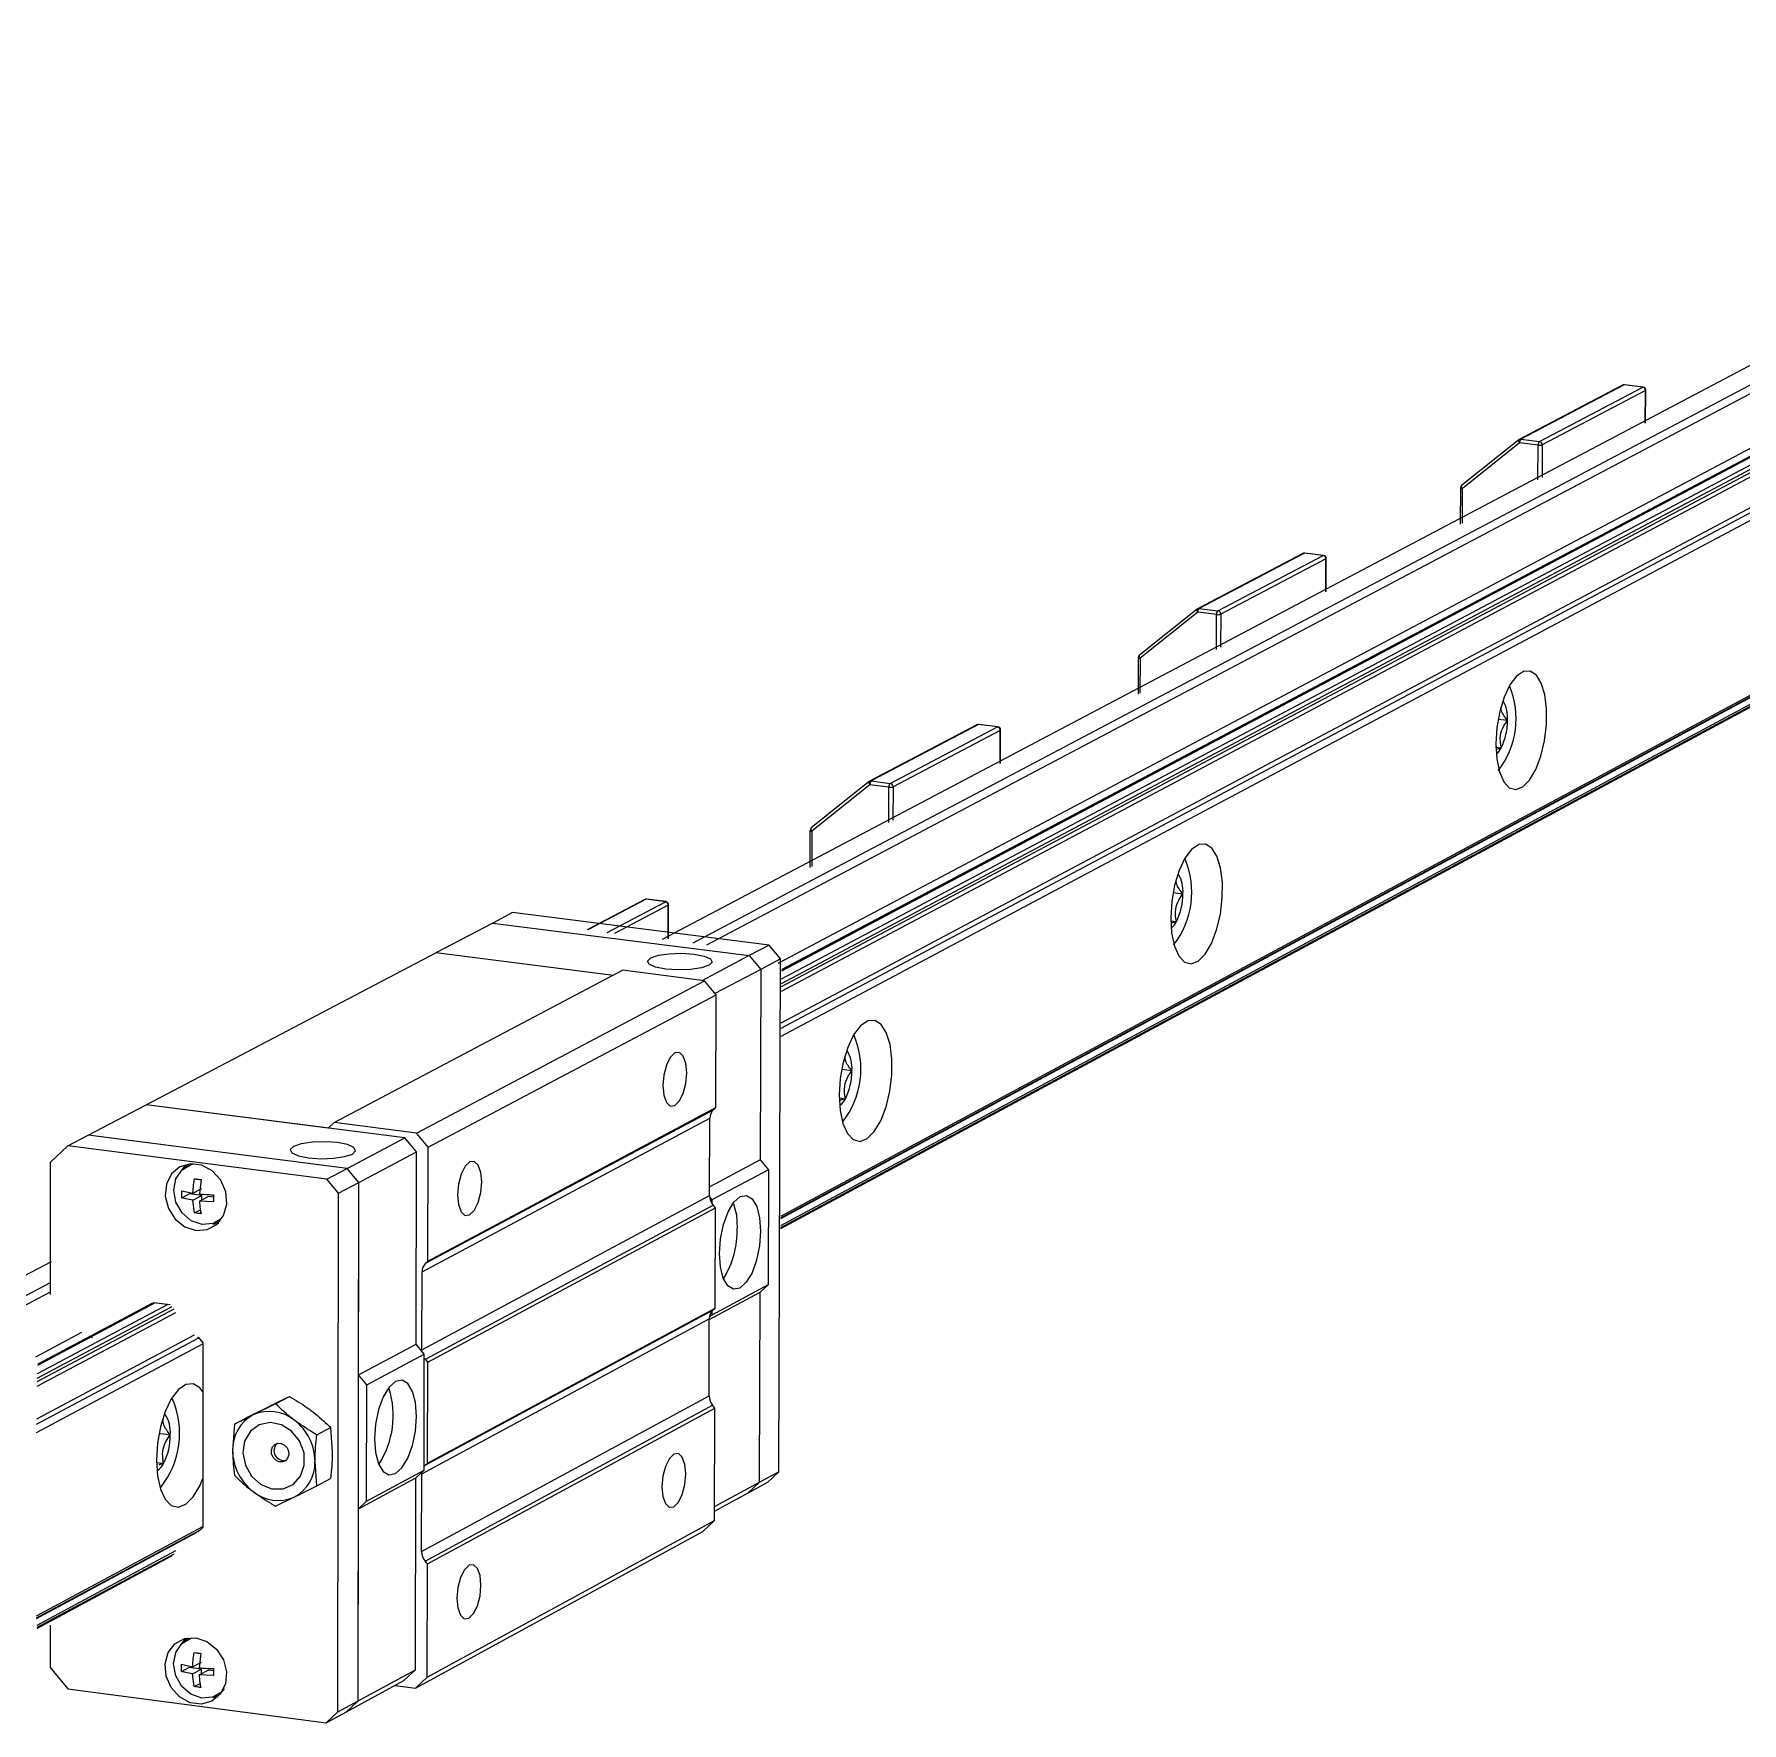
# Model space of a CAD drawing. Header units: millimetres. Extents: x 0 to 279, y 0 to 216.
# Drawn here: x 73.34 to 100.84, y 97.34 to 124.52 of the extents above; entities that cross this region are included whole.
import ezdxf

# ---------------------------------------------------------------- set-up
doc = ezdxf.new("R2010")
doc.units = ezdxf.units.MM

msp = doc.modelspace()

# ---------------------------------------------------------------- linework, layer by layer
at = {"color": 7, "linetype": 'Continuous', "lineweight": 25}
for p, q in [((83.455, 109.952), (111.081, 124.518)), ((85.372, 109.188), (113.594, 124.158)), ((113.263, 124.241), (85.375, 109.461)), ((85.368, 108.605), (113.899, 123.769)), ((85.366, 108.392), (114.029, 123.637)), ((85.367, 108.52), (113.958, 123.721)), ((85.358, 105.494), (114.002, 120.879)), ((85.359, 105.464), (113.93, 120.812)), ((85.359, 105.454), (113.905, 120.788)), ((85.361, 105.31), (113.558, 120.464)), ((85.361, 105.295), (113.514, 120.426)), ((98.914, 118.868), (97.252, 117.993)), ((98.939, 118.873), (97.277, 117.998)), ((97.578, 117.961), (99.24, 118.836)), ((99.24, 118.836), (98.939, 118.873)), ((99.246, 118.837), (98.945, 118.874)), ((99.285, 118.782), (97.623, 117.907)), ((99.286, 118.258), (99.29, 118.787)), ((97.245, 117.989), (96.323, 117.253)), ((97.277, 117.998), (97.578, 117.961)), ((97.255, 117.938), (96.333, 117.202)), ((97.556, 117.901), (97.255, 117.938)), ((96.304, 117.214), (96.301, 116.629)), ((93.766, 116.16), (92.071, 115.269)), ((93.791, 116.165), (92.096, 115.274)), ((92.4, 115.236), (94.094, 116.128)), ((94.139, 116.073), (92.445, 115.182)), ((94.094, 116.128), (93.791, 116.165)), ((94.1, 116.129), (93.797, 116.166)), ((94.141, 115.545), (94.144, 116.078)), ((92.064, 115.265), (91.137, 114.523)), ((92.096, 115.274), (92.4, 115.236)), ((92.074, 115.214), (91.146, 114.472)), ((92.378, 115.176), (92.074, 115.214)), ((91.117, 114.484), (91.115, 113.894)), ((88.518, 113.401), (86.79, 112.493)), ((88.543, 113.406), (86.816, 112.498)), ((87.122, 112.459), (88.848, 113.368)), ((88.894, 113.312), (87.168, 112.404)), ((88.848, 113.368), (88.543, 113.406)), ((88.855, 113.369), (88.549, 113.407)), ((88.897, 112.78), (88.899, 113.318)), ((96.91, 113.494), (97.063, 113.475)), ((96.869, 113.041), (96.961, 113.029)), ((86.784, 112.488), (85.85, 111.741)), ((86.816, 112.498), (87.122, 112.459)), ((86.793, 112.436), (85.859, 111.689)), ((87.099, 112.398), (86.793, 112.436)), ((85.83, 111.701), (85.829, 111.106)), ((83.168, 110.588), (82.241, 110.101)), ((83.501, 110.554), (83.193, 110.593)), ((83.508, 110.555), (83.2, 110.594)), ((91.679, 110.703), (91.835, 110.683)), ((81.041, 110.378), (80.721, 110.21)), ((85.171, 109.854), (81.041, 110.378)), ((83.551, 109.961), (83.553, 110.504)), ((80.721, 110.21), (79.806, 109.731)), ((80.721, 110.21), (84.853, 109.686)), ((91.637, 110.245), (91.732, 110.233)), ((75.14, 107.285), (79.806, 109.731)), ((82.667, 109.367), (79.806, 109.731)), ((85.171, 109.854), (84.853, 109.686)), ((85.355, 109.633), (85.171, 109.854)), ((84.853, 109.686), (84.09, 109.283)), ((85.037, 109.465), (84.299, 109.074)), ((84.853, 109.686), (85.037, 109.465)), ((85.037, 109.465), (85.029, 106.399)), ((85.355, 109.633), (85.037, 109.465)), ((85.331, 101.38), (85.355, 109.633)), ((78.165, 106.999), (82.812, 109.45)), ((79.491, 106.829), (84.129, 109.283)), ((84.129, 109.283), (82.812, 109.45)), ((84.317, 109.057), (84.129, 109.283)), ((79.68, 106.601), (84.317, 109.057)), ((84.312, 107.24), (84.317, 109.057)), ((86.54, 108.4), (86.539, 108.401)), ((86.347, 107.857), (86.505, 107.837)), ((74.207, 106.796), (75.14, 107.285)), ((78.071, 106.909), (75.14, 107.285)), ((79.305, 106.751), (75.14, 107.285)), ((86.303, 107.395), (86.4, 107.382)), ((78.165, 106.999), (78.071, 106.909)), ((79.491, 106.829), (78.165, 106.999)), ((79.582, 104.596), (84.217, 107.068)), ((79.639, 104.734), (84.274, 107.204)), ((79.677, 104.77), (84.312, 107.24)), ((84.214, 105.823), (84.217, 107.068)), ((84.274, 107.204), (84.312, 107.24)), ((86.353, 107.004), (86.354, 107.005)), ((73.88, 106.624), (74.207, 106.796)), ((78.377, 106.26), (74.207, 106.796)), ((78.377, 106.26), (79.305, 106.751)), ((79.491, 106.527), (79.305, 106.751)), ((79.68, 106.601), (79.491, 106.829)), ((73.88, 106.624), (73.596, 106.355)), ((78.051, 106.088), (73.88, 106.624)), ((78.563, 106.036), (79.491, 106.527)), ((79.486, 103.433), (79.491, 106.527)), ((79.677, 104.77), (79.68, 106.601)), ((73.596, 106.355), (73.596, 104.234)), ((75.824, 106.322), (75.737, 106.255)), ((78.051, 106.088), (78.377, 106.26)), ((78.563, 106.036), (78.377, 106.26)), ((85.029, 106.399), (84.215, 105.963)), ((85.16, 106.241), (84.251, 105.755)), ((85.029, 106.399), (85.16, 106.241)), ((85.16, 106.241), (85.155, 104.39)), ((75.716, 105.903), (75.892, 105.864)), ((75.716, 105.789), (75.716, 105.903)), ((75.892, 105.864), (76.035, 105.939)), ((76.025, 106.082), (75.998, 105.85)), ((78.238, 105.863), (78.051, 106.088)), ((78.238, 105.863), (78.563, 106.036)), ((78.553, 97.689), (78.563, 106.036)), ((78.559, 102.937), (78.563, 106.036)), ((75.716, 105.789), (75.832, 105.851)), ((76.035, 105.825), (75.832, 105.851)), ((75.892, 105.749), (76.035, 105.825)), ((75.918, 105.545), (75.892, 105.749)), ((75.998, 105.736), (76.141, 105.811)), ((76.227, 105.723), (75.998, 105.736)), ((76.035, 105.75), (76.035, 105.825)), ((76.23, 105.799), (76.141, 105.811)), ((76.227, 105.838), (76.227, 105.723)), ((78.228, 97.513), (78.238, 105.863)), ((79.581, 103.342), (84.214, 105.823)), ((79.637, 103.19), (84.27, 105.671)), ((79.675, 103.144), (84.308, 105.626)), ((84.215, 105.798), (84.251, 105.755)), ((84.251, 105.755), (84.251, 105.697)), ((84.308, 105.626), (84.27, 105.671)), ((84.303, 104.014), (84.308, 105.626)), ((75.918, 105.545), (76.014, 105.596)), ((76.212, 105.364), (76.31, 105.378)), ((76.228, 105.379), (76.333, 105.413)), ((71.45, 103.623), (73.614, 104.764)), ((79.581, 103.342), (79.582, 104.596)), ((79.639, 104.734), (79.677, 104.77)), ((85.023, 104.266), (84.21, 103.828)), ((85.155, 104.39), (84.247, 103.9)), ((85.023, 104.266), (85.014, 101.208)), ((85.155, 104.39), (85.023, 104.266)), ((73.387, 102.83), (75.591, 103.999)), ((75.241, 104.091), (73.396, 103.113)), ((75.259, 104.098), (75.265, 104.104)), ((75.265, 104.104), (75.521, 104.071)), ((75.521, 104.071), (75.527, 104.064)), ((79.635, 101.483), (84.266, 103.979)), ((79.673, 101.519), (84.303, 104.014)), ((84.247, 103.958), (84.247, 103.9)), ((84.266, 103.979), (84.303, 104.014)), ((79.578, 101.346), (84.209, 103.842)), ((84.206, 102.599), (84.209, 103.842)), ((84.247, 103.9), (84.21, 103.866)), ((73.373, 102.013), (76.055, 103.439)), ((73.376, 102.145), (75.988, 103.534)), ((73.377, 102.232), (75.917, 103.582)), ((74.237, 103.546), (74.276, 103.541)), ((75.969, 103.546), (75.98, 103.544)), ((75.98, 103.544), (76.055, 103.452)), ((76.055, 103.452), (76.053, 100.483)), ((78.559, 102.937), (79.486, 103.433)), ((79.618, 103.273), (79.486, 103.433)), ((78.692, 102.777), (79.618, 103.273)), ((79.616, 101.405), (79.618, 103.273)), ((79.675, 103.144), (79.637, 103.19)), ((79.673, 101.519), (79.675, 103.144)), ((78.692, 102.777), (78.559, 102.937)), ((77.225, 102.471), (77.446, 102.589)), ((78.689, 100.906), (78.692, 102.777)), ((79.576, 100.093), (84.206, 102.599)), ((75.564, 102.547), (75.561, 102.552)), ((76.783, 102.264), (77.144, 102.442)), ((77.225, 102.471), (76.864, 102.293)), ((79.632, 99.941), (84.262, 102.448)), ((79.67, 99.896), (84.299, 102.403)), ((84.299, 102.403), (84.262, 102.448)), ((84.294, 100.592), (84.299, 102.403)), ((76.562, 102.146), (76.532, 101.719)), ((76.562, 102.146), (76.783, 102.264)), ((77.889, 101.973), (78.109, 102.092)), ((78.109, 102.092), (78.138, 101.696)), ((75.364, 101.997), (75.528, 101.976)), ((75.318, 101.525), (75.42, 101.511)), ((77.888, 101.151), (77.859, 101.546)), ((79.635, 101.483), (79.673, 101.519)), ((77.888, 101.151), (78.108, 101.269)), ((78.557, 100.781), (79.483, 101.28)), ((78.689, 100.906), (79.616, 101.405)), ((79.478, 98.193), (79.483, 101.28)), ((79.483, 101.28), (79.616, 101.405)), ((79.576, 100.093), (79.578, 101.346)), ((85.014, 101.208), (84.297, 100.817)), ((85.014, 101.208), (84.829, 101.034)), ((85.146, 101.207), (84.829, 101.034)), ((85.331, 101.38), (85.014, 101.208)), ((85.146, 101.207), (85.331, 101.38)), ((75.37, 101.123), (75.374, 101.127)), ((77.224, 100.826), (77.527, 100.973)), ((84.829, 101.034), (84.298, 100.745)), ((78.553, 97.689), (78.557, 100.781)), ((78.557, 100.781), (78.689, 100.906)), ((73.373, 99.057), (76.053, 100.497)), ((73.376, 99.028), (76.014, 100.445)), ((73.376, 99.017), (75.951, 100.401)), ((75.978, 100.412), (75.967, 100.413)), ((76.053, 100.483), (75.978, 100.412)), ((79.478, 97.893), (84.106, 100.415)), ((79.667, 98.071), (84.294, 100.592)), ((84.106, 100.415), (84.294, 100.592)), ((73.387, 98.875), (75.589, 100.059)), ((73.388, 98.86), (75.543, 100.018)), ((79.67, 99.896), (79.632, 99.941)), ((79.667, 98.071), (79.67, 99.896)), ((73.596, 98.908), (73.596, 98.228)), ((75.818, 98.698), (75.732, 98.629)), ((76.02, 98.455), (75.994, 98.224)), ((73.596, 98.228), (73.879, 97.886)), ((75.711, 98.279), (75.888, 98.238)), ((75.711, 98.165), (75.711, 98.279)), ((75.711, 98.165), (75.828, 98.228)), ((76.03, 98.201), (75.828, 98.228)), ((75.888, 98.238), (76.03, 98.315)), ((75.888, 98.124), (76.03, 98.201)), ((75.994, 98.11), (76.136, 98.187)), ((76.03, 98.127), (76.03, 98.201)), ((76.225, 98.176), (76.136, 98.187)), ((76.222, 98.211), (76.222, 98.098)), ((78.553, 97.689), (79.478, 98.193)), ((79.292, 98.019), (79.478, 98.193)), ((75.914, 97.921), (75.888, 98.124)), ((75.914, 97.921), (76.009, 97.973)), ((76.222, 98.098), (75.994, 98.11)), ((78.366, 97.514), (79.292, 98.019)), ((79.148, 97.936), (79.478, 97.893)), ((79.478, 97.893), (79.667, 98.071)), ((73.879, 97.886), (78.041, 97.337)), ((76.224, 97.756), (76.329, 97.791)), ((78.228, 97.513), (78.553, 97.689)), ((78.366, 97.514), (78.553, 97.689)), ((78.041, 97.337), (78.366, 97.514)), ((78.041, 97.337), (78.228, 97.513))]:
    msp.add_line(p, q, dxfattribs=at)
at = {"color": 8, "linetype": 'Continuous', "lineweight": 25}
for p, q in [((83.95, 109.89), (111.557, 124.461)), ((84.167, 109.859), (111.682, 124.39)), ((85.372, 109.24), (113.565, 124.192)), ((85.372, 109.115), (113.62, 124.103)), ((85.373, 109.313), (113.502, 124.228)), ((85.375, 109.444), (113.312, 124.25)), ((85.318, 109.563), (112.181, 123.793)), ((85.382, 109.452), (112.307, 123.722)), ((85.361, 105.345), (113.585, 120.512)), ((85.361, 105.298), (113.529, 120.437)), ((99.282, 118.256), (99.285, 118.782)), ((97.553, 117.343), (97.556, 117.901)), ((97.623, 117.907), (97.62, 117.38)), ((96.333, 117.202), (96.33, 116.646)), ((94.136, 115.543), (94.139, 116.073)), ((92.375, 114.612), (92.378, 115.176)), ((92.445, 115.182), (92.443, 114.65)), ((91.146, 114.472), (91.144, 113.911)), ((88.892, 112.778), (88.894, 113.312)), ((87.098, 111.829), (87.099, 112.398)), ((87.168, 112.404), (87.166, 111.867)), ((85.859, 111.689), (85.858, 111.123)), ((83.193, 110.593), (82.255, 110.099)), ((82.563, 110.06), (83.501, 110.554)), ((83.547, 110.498), (82.682, 110.043)), ((83.546, 109.958), (83.547, 110.498)), ((71.954, 103.558), (73.601, 104.427)), ((72.176, 103.527), (73.597, 104.277)), ((73.387, 102.884), (75.56, 104.036)), ((73.389, 102.959), (75.493, 104.075)), ((73.395, 103.095), (75.293, 104.101)), ((73.386, 102.756), (75.619, 103.941)), ((73.361, 103.229), (74.103, 103.623)), ((73.425, 103.115), (74.237, 103.546)), ((73.386, 98.91), (75.617, 100.109)), ((73.387, 98.863), (75.558, 100.029))]:
    msp.add_line(p, q, dxfattribs=at)
at = {"color": 8, "linetype": 'Continuous', "lineweight": 25, "flags": 128}
for points in [[(98.945, 118.874), (98.943, 118.874), (98.939, 118.873)], [(99.246, 118.837), (99.244, 118.837), (99.24, 118.836)], [(99.285, 118.782), (99.288, 118.784), (99.29, 118.786), (99.29, 118.787)], [(97.245, 117.989), (97.243, 117.987), (97.241, 117.983), (97.24, 117.977), (97.24, 117.97), (97.242, 117.963), (97.245, 117.955), (97.25, 117.946), (97.255, 117.938)], [(96.304, 117.214), (96.305, 117.212), (96.307, 117.209), (96.311, 117.207), (96.317, 117.205), (96.324, 117.203), (96.333, 117.202)], [(96.323, 117.253), (96.321, 117.251), (96.319, 117.246), (96.318, 117.241), (96.318, 117.234), (96.32, 117.227), (96.323, 117.219), (96.328, 117.21), (96.333, 117.202)], [(93.797, 116.166), (93.795, 116.166), (93.791, 116.165)], [(94.1, 116.129), (94.098, 116.129), (94.094, 116.128)], [(94.139, 116.073), (94.142, 116.075), (94.144, 116.078), (94.144, 116.078)], [(92.064, 115.265), (92.062, 115.263), (92.06, 115.258), (92.059, 115.253), (92.059, 115.246), (92.061, 115.238), (92.064, 115.23), (92.069, 115.222), (92.074, 115.214)], [(91.117, 114.484), (91.118, 114.482), (91.12, 114.479), (91.124, 114.477), (91.13, 114.475), (91.138, 114.473), (91.146, 114.472)], [(91.137, 114.523), (91.134, 114.521), (91.132, 114.517), (91.131, 114.511), (91.131, 114.504), (91.133, 114.497), (91.136, 114.488), (91.141, 114.48), (91.146, 114.472)], [(88.549, 113.407), (88.547, 113.407), (88.543, 113.406)], [(88.855, 113.369), (88.853, 113.369), (88.848, 113.368)], [(86.784, 112.488), (86.782, 112.486), (86.779, 112.482), (86.778, 112.476), (86.779, 112.469), (86.78, 112.461), (86.783, 112.453), (86.788, 112.445), (86.793, 112.436)], [(85.83, 111.701), (85.831, 111.699), (85.833, 111.697), (85.838, 111.694), (85.843, 111.692), (85.851, 111.69), (85.859, 111.689)], [(85.85, 111.741), (85.848, 111.739), (85.845, 111.734), (85.844, 111.729), (85.845, 111.722), (85.846, 111.714), (85.85, 111.706), (85.854, 111.697), (85.859, 111.689)], [(83.2, 110.594), (83.198, 110.594), (83.193, 110.593)], [(83.508, 110.555), (83.505, 110.555), (83.501, 110.554)]]:
    msp.add_lwpolyline(points, dxfattribs=at)
at = {"color": 7, "linetype": 'Continuous', "lineweight": 25, "flags": 128}
for points in [[(96.876, 113.096), (96.889, 112.853), (96.933, 112.644), (97.002, 112.484), (97.092, 112.387), (97.197, 112.358), (97.308, 112.401), (97.418, 112.511), (97.518, 112.681), (97.6, 112.897), (97.659, 113.145), (97.691, 113.405), (97.692, 113.659), (97.664, 113.887), (97.607, 114.073), (97.527, 114.203), (97.428, 114.267), (97.319, 114.26), (97.208, 114.184), (97.102, 114.043), (97.01, 113.847), (96.938, 113.613), (96.892, 113.356), (96.876, 113.096)], [(91.639, 110.297), (91.653, 110.052), (91.698, 109.841), (91.769, 109.681), (91.861, 109.583), (91.968, 109.555), (92.081, 109.598), (92.193, 109.71), (92.295, 109.882), (92.378, 110.101), (92.439, 110.351), (92.47, 110.614), (92.471, 110.87), (92.442, 111.1), (92.384, 111.287), (92.302, 111.418), (92.201, 111.482), (92.09, 111.474), (91.976, 111.396), (91.869, 111.253), (91.775, 111.056), (91.702, 110.819), (91.656, 110.559), (91.639, 110.297)], [(83.962, 109.71), (84.124, 109.678), (84.227, 109.633), (84.256, 109.581), (84.204, 109.53), (84.082, 109.489), (83.906, 109.463), (83.704, 109.456), (83.507, 109.47), (83.344, 109.502), (83.241, 109.547), (83.213, 109.599), (83.265, 109.649), (83.388, 109.691), (83.563, 109.717), (83.765, 109.724), (83.962, 109.71)], [(86.3, 107.444), (86.315, 107.196), (86.361, 106.984), (86.434, 106.822), (86.528, 106.724), (86.637, 106.696), (86.753, 106.741), (86.866, 106.854), (86.97, 107.028), (87.055, 107.25), (87.116, 107.503), (87.148, 107.768), (87.149, 108.026), (87.119, 108.258), (87.059, 108.447), (86.975, 108.578), (86.872, 108.642), (86.759, 108.634), (86.643, 108.555), (86.533, 108.41), (86.438, 108.21), (86.364, 107.97), (86.317, 107.708), (86.3, 107.444)], [(83.462, 107.594), (83.476, 107.439), (83.517, 107.324), (83.579, 107.265), (83.652, 107.272), (83.726, 107.343), (83.788, 107.468), (83.83, 107.628), (83.845, 107.798), (83.831, 107.952), (83.789, 108.068), (83.727, 108.127), (83.654, 108.12), (83.581, 108.049), (83.518, 107.924), (83.476, 107.764), (83.462, 107.594)], [(77.755, 106.432), (77.954, 106.418), (78.158, 106.425), (78.336, 106.451), (78.461, 106.493), (78.513, 106.545), (78.486, 106.598), (78.383, 106.644), (78.219, 106.677), (78.02, 106.691), (77.816, 106.684), (77.638, 106.657), (77.513, 106.615), (77.46, 106.564), (77.488, 106.511), (77.591, 106.464), (77.755, 106.432)], [(75.943, 105.264), (76.122, 105.277), (76.278, 105.36), (76.388, 105.503), (76.438, 105.685), (76.422, 105.883), (76.34, 106.07), (76.205, 106.22), (76.035, 106.312), (75.852, 106.336), (75.682, 106.287), (75.546, 106.172), (75.465, 106.006), (75.448, 105.813), (75.498, 105.617), (75.608, 105.446), (75.763, 105.323), (75.943, 105.264)], [(76.347, 105.448), (76.215, 105.375), (76.041, 105.36), (75.866, 105.42), (75.718, 105.545), (75.62, 105.717), (75.585, 105.909), (75.62, 106.092), (75.719, 106.238), (75.867, 106.326), (75.9, 106.335)], [(75.773, 106.31), (75.742, 106.275), (75.71, 106.226)], [(80.155, 105.837), (80.169, 105.681), (80.211, 105.565), (80.274, 105.506), (80.348, 105.513), (80.422, 105.585), (80.485, 105.711), (80.528, 105.872), (80.543, 106.043), (80.528, 106.198), (80.486, 106.314), (80.424, 106.373), (80.35, 106.367), (80.275, 106.295), (80.212, 106.169), (80.17, 106.008), (80.155, 105.837)], [(85.035, 105.249), (85.018, 105.014), (84.97, 104.784), (84.897, 104.582), (84.804, 104.428), (84.702, 104.336), (84.599, 104.317), (84.507, 104.372), (84.434, 104.495), (84.387, 104.675), (84.372, 104.893), (84.389, 105.129), (84.436, 105.36), (84.51, 105.562), (84.603, 105.716), (84.705, 105.807), (84.808, 105.825), (84.9, 105.771), (84.973, 105.647), (85.019, 105.468), (85.035, 105.249)], [(84.599, 105.691), (84.644, 105.516), (84.659, 105.298)], [(79.582, 103.317), (79.581, 103.322), (79.581, 103.342)], [(79.637, 103.19), (79.624, 103.206), (79.618, 103.215)], [(78.816, 101.908), (78.832, 101.688), (78.88, 101.507), (78.954, 101.383), (79.049, 101.328), (79.153, 101.348), (79.258, 101.441), (79.352, 101.597), (79.427, 101.801), (79.475, 102.034), (79.492, 102.272), (79.476, 102.492), (79.428, 102.673), (79.354, 102.797), (79.26, 102.852), (79.155, 102.832), (79.051, 102.74), (78.956, 102.584), (78.881, 102.379), (78.833, 102.147), (78.816, 101.908)], [(76.055, 102.666), (76.004, 102.73), (75.897, 102.794), (75.779, 102.784), (75.659, 102.702), (75.545, 102.553), (75.446, 102.349), (75.37, 102.104), (75.321, 101.837), (75.305, 101.567)], [(77.626, 101.309), (77.687, 101.487), (77.682, 101.684), (77.611, 101.874), (77.483, 102.032), (77.317, 102.135), (77.135, 102.171), (76.96, 102.134), (76.818, 102.03), (76.726, 101.871), (76.698, 101.681), (76.737, 101.484), (76.838, 101.307), (76.987, 101.175), (77.164, 101.104), (77.346, 101.104), (77.507, 101.176), (77.626, 101.309)], [(77.418, 101.596), (77.382, 101.556), (77.333, 101.536), (77.278, 101.54), (77.226, 101.565), (77.185, 101.61), (77.161, 101.666), (77.157, 101.725), (77.175, 101.778), (77.211, 101.818), (77.26, 101.838), (77.315, 101.834), (77.367, 101.809), (77.408, 101.764), (77.433, 101.708), (77.436, 101.649), (77.418, 101.596)], [(75.305, 101.567), (75.321, 101.315), (75.369, 101.099), (75.445, 100.936), (75.544, 100.837), (75.658, 100.809), (75.778, 100.856), (75.896, 100.973), (76.003, 101.151), (76.054, 101.269)], [(79.616, 101.463), (79.622, 101.47), (79.635, 101.483)], [(83.446, 101.136), (83.46, 100.981), (83.501, 100.867), (83.563, 100.809), (83.636, 100.816), (83.71, 100.888), (83.772, 101.014), (83.814, 101.174), (83.829, 101.343), (83.814, 101.497), (83.773, 101.612), (83.711, 101.67), (83.638, 101.663), (83.565, 101.591), (83.503, 101.465), (83.461, 101.305), (83.446, 101.136)], [(79.578, 101.346), (79.579, 101.366), (79.579, 101.37)], [(80.144, 99.342), (80.159, 99.188), (80.201, 99.072), (80.263, 99.014), (80.337, 99.022), (80.411, 99.095), (80.474, 99.221), (80.517, 99.382), (80.532, 99.553), (80.517, 99.708), (80.475, 99.823), (80.413, 99.881), (80.339, 99.873), (80.265, 99.801), (80.202, 99.674), (80.159, 99.513), (80.144, 99.342)], [(75.939, 98.706), (76.118, 98.646), (76.273, 98.523), (76.383, 98.352), (76.433, 98.157), (76.416, 97.964), (76.334, 97.8), (76.199, 97.686), (76.029, 97.637), (75.847, 97.661), (75.677, 97.754), (75.542, 97.904), (75.461, 98.09), (75.444, 98.287), (75.494, 98.469), (75.604, 98.611), (75.759, 98.693), (75.939, 98.706)], [(76.399, 97.882), (76.358, 97.838), (76.21, 97.751), (76.036, 97.737), (75.862, 97.797), (75.714, 97.923), (75.616, 98.094), (75.581, 98.286), (75.616, 98.468), (75.714, 98.614), (75.862, 98.7), (75.89, 98.708)], [(75.689, 98.574), (75.69, 98.575), (75.779, 98.697)], [(76.294, 97.754), (76.225, 97.743), (76.209, 97.742)]]:
    msp.add_lwpolyline(points, dxfattribs=at)
at = {"color": 7, "linetype": 'Continuous', "lineweight": 25}
for centre, radius, start, end in [((98.939, 118.824), 0.0501, 82.4814, 119.2014), ((99.231, 118.782), 0.0541, 359.1629, 80.4623), ((99.24, 118.787), 0.0501, 359.7574, 82.4895), ((97.276, 117.95), 0.0502, 119.2034, 128.2333), ((97.33, 117.945), 0.0752, 135.0604, 185.184), ((97.631, 117.908), 0.0752, 135.0804, 185.1788), ((97.578, 118.04), 0.14, 260.9907, 288.668), ((97.569, 117.908), 0.0542, 359.1837, 80.4242), ((96.354, 117.213), 0.0502, 128.2316, 179.7573), ((93.79, 116.116), 0.0506, 82.4629, 119.2001), ((94.084, 116.074), 0.0547, 359.2274, 80.3445), ((94.093, 116.079), 0.0506, 359.7769, 82.4739), ((92.096, 115.225), 0.0507, 119.2021, 128.238), ((92.149, 115.221), 0.0757, 134.8408, 185.2069), ((92.453, 115.183), 0.0758, 134.8609, 185.2017), ((92.391, 115.182), 0.0549, 359.2487, 80.3057), ((92.4, 115.315), 0.141, 260.959, 288.7852), ((91.168, 114.483), 0.0507, 128.2348, 179.7734), ((95.83, 113.499), 1.372, 322.223, 22.7031), ((96.539, 113.519), 0.526, 355.105, 30.0808), ((88.543, 113.356), 0.0511, 82.4447, 119.1988), ((88.839, 113.313), 0.0553, 359.2933, 80.2243), ((88.848, 113.318), 0.0511, 359.7962, 82.4588), ((96.072, 113.467), 0.991, 333.7835, 0.4529), ((96.686, 113.165), 0.307, 309.8876, 333.7726), ((86.815, 112.448), 0.0512, 119.2007, 128.2426), ((86.869, 112.443), 0.0762, 134.6187, 185.2292), ((87.175, 112.405), 0.0763, 134.6389, 185.224), ((87.122, 112.538), 0.142, 260.9272, 288.9039), ((87.112, 112.404), 0.0555, 359.3151, 80.1847), ((85.882, 111.701), 0.0512, 128.2377, 179.7891), ((90.602, 110.706), 1.376, 321.9859, 22.8904), ((91.314, 110.728), 0.523, 355.0868, 30.7105), ((83.193, 110.543), 0.0516, 82.4268, 119.1975), ((83.491, 110.499), 0.0559, 359.3606, 80.1016), ((83.501, 110.504), 0.0516, 359.8155, 82.4442), ((90.842, 110.674), 0.993, 333.6279, 0.508), ((91.454, 110.371), 0.31, 309.3527, 333.6573), ((85.271, 107.859), 1.379, 321.7448, 23.0804), ((85.987, 107.882), 0.52, 355.0689, 31.3542), ((85.509, 107.827), 0.996, 333.4698, 0.5638), ((86.119, 107.522), 0.314, 308.8176, 333.5388), ((84.402, 107.071), 0.185, 133.8362, 181.0731), ((84.449, 105.824), 0.235, 180.3051, 220.3679), ((83.207, 105.259), 1.452, 328.1826, 1.5321), ((79.769, 104.6), 0.186, 133.8955, 181.1592), ((84.393, 103.845), 0.184, 133.7754, 181.0802), ((77.682, 102.282), 1.437, 327.3096, 17.4894), ((84.441, 102.6), 0.235, 180.3159, 220.3674), ((74.292, 101.995), 1.387, 321.2504, 23.4688), ((77.126, 101.711), 0.639, 50.9925, 114.1881), ((75.016, 102.02), 0.514, 355.034, 32.6847), ((77.155, 101.742), 0.624, 117.8238, 182.052), ((77.023, 101.54), 0.836, 0.4141, 52.8619), ((74.527, 101.964), 1.002, 333.1458, 0.6777), ((77.354, 101.718), 0.157, 132.3318, 285.3636), ((75.133, 101.656), 0.321, 307.7478, 333.2922), ((77.368, 101.726), 0.836, 180.4315, 232.8479), ((77.236, 101.524), 0.623, 297.7822, 2.0346), ((77.265, 101.555), 0.639, 230.9797, 294.1473), ((79.813, 100.095), 0.238, 180.3865, 220.3445)]:
    msp.add_arc(centre, radius, start, end, dxfattribs=at)
at = {"color": 8, "linetype": 'Continuous', "lineweight": 25}
for centre, radius, start, end in [((98.934, 118.833), 0.04, 82.607, 119.3249), ((97.271, 117.959), 0.0399, 82.4689, 119.4351), ((93.785, 116.125), 0.0402, 82.5242, 119.321), ((92.091, 115.234), 0.0401, 82.3825, 119.4342), ((88.538, 113.366), 0.0404, 82.4395, 119.317), ((88.892, 113.319), 0.00684, 284.8215, 351.1829), ((86.81, 112.458), 0.0403, 82.2939, 119.4332), ((83.188, 110.553), 0.0406, 82.3526, 119.3128), ((83.546, 110.505), 0.00711, 285.0861, 350.4854)]:
    msp.add_arc(centre, radius, start, end, dxfattribs=at)
at = {"color": 7, "linetype": 'Continuous', "lineweight": 25}
for points, knots in [([(97.063, 113.475), (97.021, 113.527), (96.964, 113.596), (96.958, 113.663), (96.957, 113.68)], [0, 0, 0, 0, 0.751556, 1, 1, 1, 1]), ([(96.961, 113.029), (96.95, 113.096), (96.932, 113.21), (96.988, 113.367), (97.04, 113.441), (97.063, 113.475)], [0, 0, 0, 0, 0.439122, 0.751371, 1, 1, 1, 1]), ([(96.893, 113.013), (96.896, 113.014), (96.914, 113.021), (96.94, 113.025), (96.961, 113.029)], [0, 0, 0, 0, 0.1952969, 1, 1, 1, 1]), ([(91.835, 110.683), (91.792, 110.736), (91.734, 110.807), (91.728, 110.876), (91.727, 110.894)], [0, 0, 0, 0, 0.737654, 1, 1, 1, 1]), ([(91.732, 110.233), (91.721, 110.301), (91.703, 110.416), (91.759, 110.574), (91.812, 110.65), (91.835, 110.683)], [0, 0, 0, 0, 0.439122, 0.751371, 1, 1, 1, 1]), ([(91.661, 110.216), (91.665, 110.218), (91.684, 110.224), (91.711, 110.229), (91.732, 110.233)], [0, 0, 0, 0, 0.208103, 1, 1, 1, 1]), ([(86.4, 107.382), (86.39, 107.451), (86.372, 107.568), (86.429, 107.727), (86.482, 107.803), (86.505, 107.837)], [0, 0, 0, 0, 0.439122, 0.751371, 1, 1, 1, 1]), ([(86.505, 107.837), (86.462, 107.89), (86.403, 107.963), (86.396, 108.034), (86.394, 108.053)], [0, 0, 0, 0, 0.724287, 1, 1, 1, 1]), ([(86.309, 107.358), (86.319, 107.362), (86.344, 107.372), (86.379, 107.378), (86.4, 107.382)], [0, 0, 0, 0, 0.407848, 1, 1, 1, 1]), ([(75.892, 105.864), (75.895, 105.91), (75.9, 105.987), (75.913, 106.064), (75.918, 106.095)], [0, 0, 0, 0, 0.595367, 1, 1, 1, 1]), ([(75.892, 105.749), (75.853, 105.756), (75.788, 105.768), (75.737, 105.783), (75.716, 105.789)], [0, 0, 0, 0, 0.595367, 1, 1, 1, 1]), ([(75.998, 105.85), (76.043, 105.846), (76.117, 105.84), (76.195, 105.838), (76.227, 105.838)], [0, 0, 0, 0, 0.595367, 1, 1, 1, 1]), ([(75.998, 105.736), (76.001, 105.693), (76.006, 105.62), (76.019, 105.557), (76.024, 105.532)], [0, 0, 0, 0, 0.595367, 1, 1, 1, 1]), ([(77.144, 102.442), (77.151, 102.446), (77.263, 102.501), (77.358, 102.547), (77.446, 102.589)], [0, 0, 0, 0, 0.070174, 1, 1, 1, 1]), ([(77.446, 102.589), (77.543, 102.532), (77.668, 102.459), (77.781, 102.375), (77.807, 102.356)], [0, 0, 0, 0, 0.772574, 1, 1, 1, 1]), ([(77.528, 102.207), (77.503, 102.226), (77.392, 102.311), (77.298, 102.401), (77.225, 102.471)], [0, 0, 0, 0, 0.227426, 1, 1, 1, 1]), ([(77.807, 102.356), (77.892, 102.287), (78, 102.201), (78.091, 102.11), (78.109, 102.092)], [0, 0, 0, 0, 0.794635, 1, 1, 1, 1]), ([(75.528, 101.976), (75.484, 102.03), (75.422, 102.107), (75.414, 102.181), (75.412, 102.203)], [0, 0, 0, 0, 0.699038, 1, 1, 1, 1]), ([(76.864, 102.293), (76.856, 102.289), (76.745, 102.234), (76.65, 102.189), (76.562, 102.146)], [0, 0, 0, 0, 0.070174, 1, 1, 1, 1]), ([(77.889, 101.973), (77.863, 101.988), (77.738, 102.06), (77.621, 102.142), (77.528, 102.207)], [0, 0, 0, 0, 0.205365, 1, 1, 1, 1]), ([(75.42, 101.511), (75.41, 101.581), (75.392, 101.701), (75.45, 101.863), (75.504, 101.941), (75.528, 101.976)], [0, 0, 0, 0, 0.439122, 0.751371, 1, 1, 1, 1]), ([(77.859, 101.546), (77.859, 101.556), (77.86, 101.695), (77.875, 101.839), (77.889, 101.973)], [0, 0, 0, 0, 0.070174, 1, 1, 1, 1]), ([(75.344, 101.493), (75.349, 101.494), (75.37, 101.502), (75.399, 101.507), (75.42, 101.511)], [0, 0, 0, 0, 0.244279, 1, 1, 1, 1]), ([(76.532, 101.719), (76.532, 101.709), (76.533, 101.571), (76.547, 101.443), (76.561, 101.324)], [0, 0, 0, 0, 0.070174, 1, 1, 1, 1]), ([(78.138, 101.696), (78.138, 101.686), (78.137, 101.547), (78.122, 101.403), (78.108, 101.269)], [0, 0, 0, 0, 0.070174, 1, 1, 1, 1]), ([(76.561, 101.324), (76.633, 101.254), (76.727, 101.163), (76.838, 101.078), (76.863, 101.059)], [0, 0, 0, 0, 0.772574, 1, 1, 1, 1]), ([(76.863, 101.059), (76.956, 100.994), (77.073, 100.912), (77.198, 100.841), (77.224, 100.826)], [0, 0, 0, 0, 0.794635, 1, 1, 1, 1]), ([(77.527, 100.973), (77.535, 100.976), (77.647, 101.032), (77.772, 101.093), (77.888, 101.151)], [0, 0, 0, 0, 0.070174, 1, 1, 1, 1]), ([(75.888, 98.238), (75.891, 98.284), (75.895, 98.361), (75.909, 98.438), (75.914, 98.469)], [0, 0, 0, 0, 0.595367, 1, 1, 1, 1]), ([(75.994, 98.224), (76.038, 98.22), (76.112, 98.213), (76.19, 98.212), (76.222, 98.211)], [0, 0, 0, 0, 0.595367, 1, 1, 1, 1]), ([(75.888, 98.124), (75.849, 98.131), (75.784, 98.143), (75.732, 98.159), (75.711, 98.165)], [0, 0, 0, 0, 0.595367, 1, 1, 1, 1]), ([(75.994, 98.11), (75.996, 98.067), (76.001, 97.995), (76.014, 97.933), (76.019, 97.907)], [0, 0, 0, 0, 0.595367, 1, 1, 1, 1])]:
    msp.add_open_spline(points, degree=3, knots=knots, dxfattribs=at)
for points in [[(75.918, 106.095), (75.936, 106.093), (75.97, 106.087), (76.006, 106.084), (76.025, 106.082)], [(76.024, 105.532), (76.006, 105.534), (75.969, 105.537), (75.935, 105.543), (75.918, 105.545)], [(75.914, 98.469), (75.931, 98.467), (75.965, 98.461), (76.002, 98.457), (76.02, 98.455)], [(76.019, 97.907), (76.001, 97.909), (75.965, 97.913), (75.931, 97.919), (75.914, 97.921)]]:
    msp.add_open_spline(points, degree=3, dxfattribs=at)

doc.saveas('drawing.dxf')
